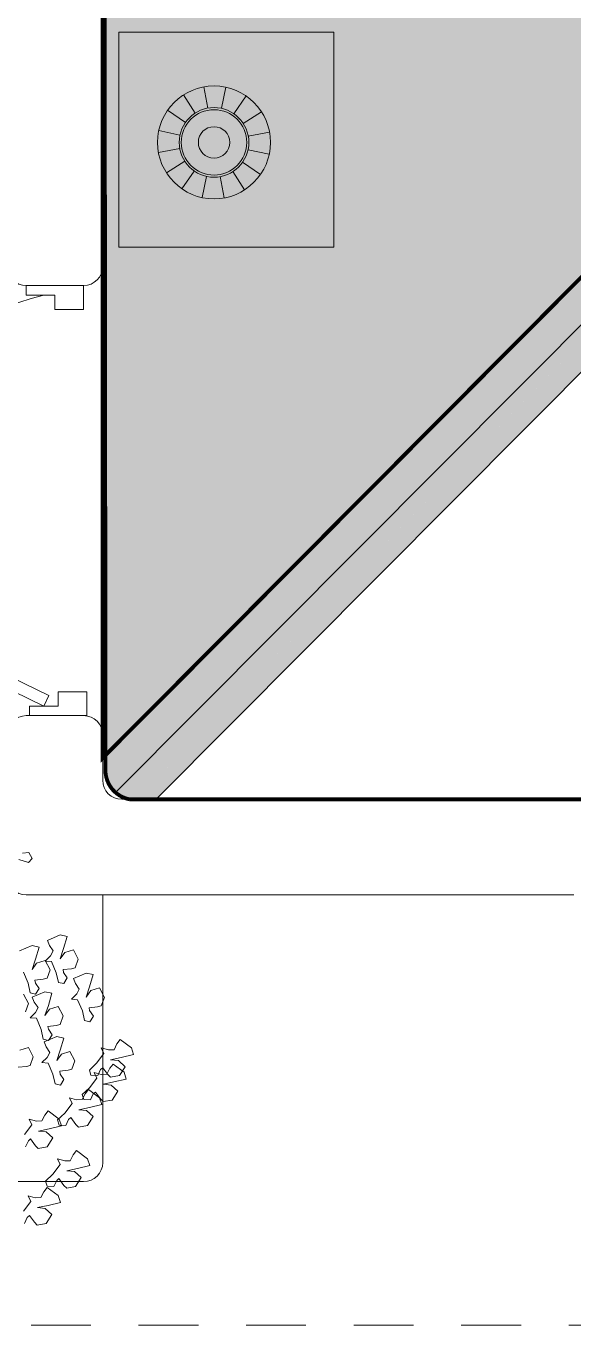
# Model space of a CAD drawing. Header units: metres. Extents: x 8 to 2416, y -346 to 476.
# Drawn here: x 223.951 to 225.096, y -116.551 to -113.833 of the extents above; entities that cross this region are included whole.
import ezdxf

# ---------------------------------------------------------------- set-up
doc = ezdxf.new("R2010")
doc.units = ezdxf.units.M
doc.linetypes.add('0', pattern=[0])
doc.linetypes.add('HIDDEN2', pattern=[0.1875, 0.125, -0.0625])
doc.layers.get('0').update_dxf_attribs({"color": 250, "linetype": '0', "lineweight": 20})
for name, color, linetype, lineweight in [('A-DOOR', 35, 'Continuous', 5), ('A-WALL', 250, 'Continuous', 20), ('ARBOLES', 86, 'Continuous', 0), ('baños', 140, 'Continuous', 0), ('MOBILIARIOS', 252, 'Continuous', 0), ('muros bajitos', 252, 'Continuous', 5), ('PLAFON', 253, 'Continuous', 5), ('PLAFON-MADERA', 33, 'Continuous', 5)]:
    doc.layers.add(name, color=color, linetype=linetype, lineweight=lineweight)
doc.layers.add('Techos 1', color=7, linetype='HIDDEN2', lineweight=9, true_color=0x42391a)
doc.styles.get("Standard").update_dxf_attribs({"font": 'arial.ttf', "height": 0.1875})

# ---------------------------------------------------------------- blocks, each defined once
blk = doc.blocks.new('TREES')
at = {"layer": 'ARBOLES', "color": 252, "true_color": 0x8da178}
for p, q in [((0.09027, 0.13446), (0.08564, 0.13366)), ((0.09286, 0.13046), (0.09027, 0.13446)), ((0.09055, 0.1274), (0.09286, 0.13046)), ((0.08363, 0.12886), (0.09055, 0.1274)), ((0.11789, 0.07807), (0.10928, 0.07333)), ((0.12298, 0.07743), (0.11789, 0.07807)), ((0.12121, 0.0686), (0.12298, 0.07743)), ((0.09863, 0.06869), (0.09001, 0.06395)), ((0.10372, 0.06805), (0.09863, 0.06869)), ((0.10194, 0.05922), (0.10372, 0.06805)), ((0.10928, 0.07333), (0.11102, 0.06989)), ((0.11102, 0.06989), (0.11402, 0.06628)), ((0.11402, 0.06628), (0.11254, 0.0626)), ((0.1195, 0.06106), (0.12121, 0.0686)), ((0.12234, 0.06589), (0.1195, 0.06106)), ((0.12826, 0.06836), (0.12234, 0.06589)), ((0.13238, 0.06204), (0.12826, 0.06836)), ((0.10024, 0.05169), (0.10194, 0.05922)), ((0.10307, 0.05652), (0.10024, 0.05169)), ((0.109, 0.05899), (0.10307, 0.05652)), ((0.11312, 0.05266), (0.109, 0.05899)), ((0.11254, 0.0626), (0.1091, 0.0585)), ((0.1091, 0.0585), (0.11358, 0.05859)), ((0.11358, 0.05859), (0.11766, 0.05097)), ((0.12814, 0.05482), (0.13075, 0.0558)), ((0.13075, 0.0558), (0.13238, 0.06204)), ((0.09431, 0.04922), (0.09839, 0.04159)), ((0.10887, 0.04545), (0.11149, 0.04642)), ((0.11149, 0.04642), (0.11312, 0.05266)), ((0.11766, 0.05097), (0.11986, 0.04424)), ((0.1223, 0.05363), (0.12814, 0.05482)), ((0.12282, 0.05162), (0.1223, 0.05363)), ((0.12583, 0.04801), (0.12282, 0.05162)), ((0.12366, 0.04377), (0.12583, 0.04801)), ((0.13893, 0.05273), (0.13031, 0.04799)), ((0.13031, 0.04799), (0.13205, 0.04455)), ((0.14402, 0.05209), (0.13893, 0.05273)), ((0.14224, 0.04326), (0.14402, 0.05209)), ((0.09839, 0.04159), (0.10059, 0.03487)), ((0.10303, 0.04425), (0.10887, 0.04545)), ((0.10355, 0.04225), (0.10303, 0.04425)), ((0.10656, 0.03864), (0.10355, 0.04225)), ((0.10439, 0.03439), (0.10656, 0.03864)), ((0.11986, 0.04424), (0.12366, 0.04377)), ((0.13357, 0.03726), (0.13013, 0.03316)), ((0.13205, 0.04455), (0.13506, 0.04094)), ((0.13506, 0.04094), (0.13357, 0.03726)), ((0.14054, 0.03572), (0.14224, 0.04326)), ((0.14337, 0.04055), (0.14054, 0.03572)), ((0.1493, 0.04302), (0.14337, 0.04055)), ((0.15342, 0.0367), (0.1493, 0.04302)), ((0.09997, 0.0273), (0.09584, 0.03363)), ((0.10059, 0.03487), (0.10439, 0.03439)), ((0.1109, 0.03676), (0.10228, 0.03202)), ((0.10228, 0.03202), (0.10402, 0.02859)), ((0.10402, 0.02859), (0.10703, 0.02498)), ((0.11598, 0.03612), (0.1109, 0.03676)), ((0.11421, 0.02729), (0.11598, 0.03612)), ((0.13013, 0.03316), (0.13461, 0.03325)), ((0.13461, 0.03325), (0.13869, 0.02563)), ((0.14333, 0.02829), (0.14917, 0.02948)), ((0.14385, 0.02628), (0.14333, 0.02829)), ((0.14917, 0.02948), (0.15179, 0.03046)), ((0.15179, 0.03046), (0.15342, 0.0367)), ((0.09833, 0.02106), (0.09997, 0.0273)), ((0.10554, 0.0213), (0.1021, 0.0172)), ((0.10703, 0.02498), (0.10554, 0.0213)), ((0.1125, 0.01976), (0.11421, 0.02729)), ((0.11534, 0.02459), (0.1125, 0.01976)), ((0.12126, 0.02706), (0.11534, 0.02459)), ((0.12538, 0.02073), (0.12126, 0.02706)), ((0.12375, 0.01449), (0.12538, 0.02073)), ((0.13869, 0.02563), (0.14089, 0.0189)), ((0.14089, 0.0189), (0.14469, 0.01843)), ((0.14686, 0.02267), (0.14385, 0.02628)), ((0.14469, 0.01843), (0.14686, 0.02267)), ((0.1021, 0.0172), (0.10658, 0.01729)), ((0.10658, 0.01729), (0.11066, 0.00966)), ((0.11066, 0.00966), (0.11286, 0.00294)), ((0.1153, 0.01232), (0.12114, 0.01352)), ((0.11582, 0.01032), (0.1153, 0.01232)), ((0.11883, 0.00671), (0.11582, 0.01032)), ((0.12114, 0.01352), (0.12375, 0.01449)), ((0.11286, 0.00294), (0.11666, 0.00246)), ((0.12228, 0.00578), (0.11366, 0.00104)), ((0.11366, 0.00104), (0.1154, -0.0024)), ((0.11666, 0.00246), (0.11883, 0.00671)), ((0.12737, 0.00514), (0.12228, 0.00578)), ((0.12559, -0.00369), (0.12737, 0.00514)), ((0.1546, 0.00056), (0.15691, -0.00328)), ((0.15987, -0.00037), (0.1546, 0.00056)), ((0.1638, 0.00018), (0.15987, -0.00037)), ((0.16542, 0.00459), (0.1638, 0.00018)), ((0.16753, 0.00781), (0.16542, 0.00459)), ((0.17594, 0.00272), (0.16753, 0.00781)), ((0.17793, -0.00201), (0.17594, 0.00272)), ((0.10286, -0.00393), (0.09694, -0.0064)), ((0.10698, -0.01025), (0.10286, -0.00393)), ((0.1154, -0.0024), (0.11841, -0.00601)), ((0.11841, -0.00601), (0.11692, -0.00969)), ((0.12389, -0.01123), (0.12559, -0.00369)), ((0.12672, -0.0064), (0.12389, -0.01123)), ((0.13264, -0.00393), (0.12672, -0.0064)), ((0.13677, -0.01025), (0.13264, -0.00393)), ((0.15691, -0.00328), (0.15235, -0.01062)), ((0.16202, -0.00717), (0.16939, -0.00488)), ((0.16762, -0.00721), (0.16202, -0.00717)), ((0.17272, -0.01111), (0.16762, -0.00721)), ((0.16939, -0.00488), (0.17793, -0.00201)), ((0.0969, -0.01866), (0.10274, -0.01747)), ((0.10274, -0.01747), (0.10535, -0.01649)), ((0.10535, -0.01649), (0.10698, -0.01025)), ((0.11692, -0.00969), (0.11348, -0.01379)), ((0.11348, -0.01379), (0.11796, -0.0137)), ((0.11796, -0.0137), (0.12204, -0.02132)), ((0.12668, -0.01866), (0.13252, -0.01747)), ((0.13252, -0.01747), (0.13514, -0.01649)), ((0.13514, -0.01649), (0.13677, -0.01025)), ((0.15235, -0.01062), (0.14763, -0.01589)), ((0.14763, -0.01589), (0.14912, -0.01942)), ((0.1511, -0.01728), (0.15341, -0.02112)), ((0.15637, -0.01821), (0.1511, -0.01728)), ((0.15388, -0.01917), (0.1555, -0.01477)), ((0.1555, -0.01477), (0.15698, -0.01331)), ((0.1603, -0.01766), (0.15637, -0.01821)), ((0.15698, -0.01331), (0.16093, -0.01777)), ((0.16192, -0.01325), (0.1603, -0.01766)), ((0.16093, -0.01777), (0.16308, -0.01955)), ((0.16403, -0.01003), (0.16192, -0.01325)), ((0.16308, -0.01955), (0.1693, -0.01784)), ((0.17244, -0.01512), (0.16403, -0.01003)), ((0.1693, -0.01784), (0.17272, -0.01111)), ((0.17443, -0.01985), (0.17244, -0.01512)), ((0.12204, -0.02132), (0.12424, -0.02804)), ((0.1272, -0.02067), (0.12668, -0.01866)), ((0.13021, -0.02428), (0.1272, -0.02067)), ((0.12804, -0.02852), (0.13021, -0.02428)), ((0.15341, -0.02112), (0.14885, -0.02846)), ((0.14912, -0.01942), (0.15388, -0.01917)), ((0.15852, -0.02502), (0.1659, -0.02272)), ((0.16412, -0.02505), (0.15852, -0.02502)), ((0.16922, -0.02895), (0.16412, -0.02505)), ((0.1659, -0.02272), (0.17443, -0.01985)), ((0.12424, -0.02804), (0.12804, -0.02852)), ((0.13533, -0.037), (0.13765, -0.04084)), ((0.1406, -0.03793), (0.13533, -0.037)), ((0.14885, -0.02846), (0.14413, -0.03373)), ((0.14413, -0.03373), (0.14562, -0.03726)), ((0.14615, -0.03297), (0.14453, -0.03737)), ((0.14562, -0.03726), (0.15038, -0.03701)), ((0.14826, -0.02975), (0.14615, -0.03297)), ((0.15667, -0.03484), (0.14826, -0.02975)), ((0.15038, -0.03701), (0.152, -0.03261)), ((0.152, -0.03261), (0.15348, -0.03115)), ((0.15348, -0.03115), (0.15743, -0.03561)), ((0.15866, -0.03956), (0.15667, -0.03484)), ((0.15743, -0.03561), (0.15958, -0.03739)), ((0.15958, -0.03739), (0.1658, -0.03568)), ((0.1658, -0.03568), (0.16922, -0.02895)), ((0.13765, -0.04084), (0.13308, -0.04818)), ((0.14453, -0.03737), (0.1406, -0.03793)), ((0.14275, -0.04473), (0.15013, -0.04244)), ((0.14835, -0.04477), (0.14275, -0.04473)), ((0.15345, -0.04866), (0.14835, -0.04477)), ((0.15013, -0.04244), (0.15866, -0.03956)), ((0.10816, -0.05484), (0.11048, -0.05868)), ((0.11343, -0.05577), (0.10816, -0.05484)), ((0.11737, -0.05521), (0.11343, -0.05577)), ((0.11899, -0.05081), (0.11737, -0.05521)), ((0.12109, -0.04759), (0.11899, -0.05081)), ((0.1295, -0.05268), (0.12109, -0.04759)), ((0.13308, -0.04818), (0.12836, -0.05344)), ((0.12836, -0.05344), (0.12985, -0.05698)), ((0.1315, -0.0574), (0.1295, -0.05268)), ((0.13461, -0.05673), (0.13623, -0.05232)), ((0.13623, -0.05232), (0.13771, -0.05087)), ((0.13771, -0.05087), (0.14166, -0.05533)), ((0.14166, -0.05533), (0.14381, -0.05711)), ((0.14381, -0.05711), (0.15004, -0.0554)), ((0.15004, -0.0554), (0.15345, -0.04866)), ((0.11048, -0.05868), (0.10592, -0.06602)), ((0.11558, -0.06257), (0.12296, -0.06028)), ((0.12118, -0.06261), (0.11558, -0.06257)), ((0.12628, -0.06651), (0.12118, -0.06261)), ((0.12296, -0.06028), (0.1315, -0.0574)), ((0.12985, -0.05698), (0.13461, -0.05673)), ((0.10744, -0.07457), (0.10906, -0.07016)), ((0.10906, -0.07016), (0.11054, -0.06871)), ((0.11054, -0.06871), (0.11449, -0.07317)), ((0.11449, -0.07317), (0.11665, -0.07495)), ((0.11665, -0.07495), (0.12287, -0.07324)), ((0.12287, -0.07324), (0.12628, -0.06651)), ((0.14388, -0.07387), (0.14177, -0.07709)), ((0.15229, -0.07896), (0.14388, -0.07387)), ((0.13095, -0.08113), (0.13326, -0.08496)), ((0.13622, -0.08205), (0.13095, -0.08113)), ((0.14015, -0.0815), (0.13622, -0.08205)), ((0.14177, -0.07709), (0.14015, -0.0815)), ((0.15428, -0.08369), (0.15229, -0.07896)), ((0.1287, -0.09231), (0.12398, -0.09757)), ((0.13326, -0.08496), (0.1287, -0.09231)), ((0.13837, -0.08886), (0.14574, -0.08657)), ((0.14397, -0.0889), (0.13837, -0.08886)), ((0.14907, -0.09279), (0.14397, -0.0889)), ((0.14574, -0.08657), (0.15428, -0.08369)), ((0.12398, -0.09757), (0.12547, -0.1011)), ((0.12547, -0.1011), (0.13023, -0.10086)), ((0.13023, -0.10086), (0.13185, -0.09645)), ((0.13185, -0.09645), (0.13333, -0.09499)), ((0.13333, -0.09499), (0.13728, -0.09945)), ((0.13728, -0.09945), (0.13943, -0.10123)), ((0.13943, -0.10123), (0.14565, -0.09953)), ((0.14565, -0.09953), (0.14907, -0.09279)), ((0.11255, -0.10929), (0.11486, -0.11312)), ((0.11782, -0.11022), (0.11255, -0.10929)), ((0.12175, -0.10966), (0.11782, -0.11022)), ((0.12337, -0.10525), (0.12175, -0.10966)), ((0.12548, -0.10203), (0.12337, -0.10525)), ((0.13389, -0.10712), (0.12548, -0.10203)), ((0.13588, -0.11185), (0.13389, -0.10712)), ((0.11486, -0.11312), (0.1103, -0.12047)), ((0.11997, -0.11702), (0.12734, -0.11473)), ((0.12557, -0.11706), (0.11997, -0.11702)), ((0.13067, -0.12095), (0.12557, -0.11706)), ((0.12734, -0.11473), (0.13588, -0.11185)), ((0.11183, -0.12902), (0.11345, -0.12461)), ((0.11345, -0.12461), (0.11493, -0.12316)), ((0.11493, -0.12316), (0.11888, -0.12762)), ((0.11888, -0.12762), (0.12103, -0.12939)), ((0.12103, -0.12939), (0.12725, -0.12769)), ((0.12725, -0.12769), (0.13067, -0.12095))]:
    blk.add_line(p, q, dxfattribs=at)
blk = doc.blocks.new('A$Cb50f4bf1')
at = {"layer": 'MOBILIARIOS'}
for p, q in [((0.45, 0.45), (0, 0.45)), ((0, 0.45), (0, 0)), ((0.45, 0), (0.45, 0.45)), ((0.2058, 0.3663), (0.2154, 0.322)), ((0.2519, 0.3671), (0.2438, 0.3224)), ((0.1635, 0.348), (0.1893, 0.3107)), ((0.2948, 0.3501), (0.2703, 0.312)), ((0.1314, 0.3148), (0.1695, 0.2902)), ((0.328, 0.318), (0.2907, 0.2922)), ((0.1144, 0.2719), (0.1591, 0.2638)), ((0.3463, 0.2757), (0.302, 0.2661)), ((0.1152, 0.2258), (0.1595, 0.2353)), ((0.3471, 0.2296), (0.3025, 0.2377)), ((0.1335, 0.1834), (0.1708, 0.2092)), ((0.2981, 0.1535), (0.2723, 0.1908)), ((0.3301, 0.1867), (0.292, 0.2112)), ((0.1667, 0.1514), (0.1913, 0.1895)), ((0.2096, 0.1344), (0.2177, 0.179)), ((0.2557, 0.1352), (0.2462, 0.1795)), ((0, 0), (0.45, 0))]:
    blk.add_line(p, q, dxfattribs=at)
for radius in [0.1182, 0.0729, 0.0684, 0.0328]:
    blk.add_circle((0.2308, 0.2507), radius, dxfattribs=at)
blk = doc.blocks.new('P90')
at = {"layer": 'A-DOOR'}
for p, q in [((-0.0476, -0.8576), (0.6364, -0.5264)), ((0.5843, -0.5517), (0.58, -0.5427)), ((0.5992, -0.5445), (0.5949, -0.5355)), ((0.6473, -0.5489), (0.6364, -0.5264)), ((-0.0368, -0.88), (0.6473, -0.5489)), ((0.6101, -0.5669), (0.6144, -0.5759)), ((0.5952, -0.5741), (0.5995, -0.5831)), ((-0.0368, -0.88), (-0.0476, -0.8576))]:
    blk.add_line(p, q, dxfattribs=at)
for points in [[(-0.06, -0.02), (-0.06, -0.05), (-0.12, -0.05), (-0.12, 0), (0, 0), (0, -0.02)], [(-0.0668, -0.88), (-0.0668, -0.85), (-0.1268, -0.85), (-0.1268, -0.9), (-0.0068, -0.9), (-0.0068, -0.88)]]:
    blk.add_lwpolyline(points, close=True, dxfattribs=at)
blk.add_arc((-0.3259, -1.105), 1.1228, 31.0139, 75.0797, dxfattribs=at)
for points in [[(0.5812, -0.5096), (0.5857, -0.5096), (0.5933, -0.5141), (0.5977, -0.5218), (0.5977, -0.5306), (0.5933, -0.5383), (0.5856, -0.5427), (0.5767, -0.5427), (0.5691, -0.5383), (0.5647, -0.5306), (0.5647, -0.5217), (0.5691, -0.514), (0.5768, -0.5096), (0.5812, -0.5096)], [(0.6133, -0.5758), (0.6177, -0.5758), (0.6254, -0.5803), (0.6298, -0.5879), (0.6298, -0.5968), (0.6253, -0.6045), (0.6176, -0.6089), (0.6088, -0.6089), (0.6011, -0.6044), (0.5967, -0.5967), (0.5967, -0.5879), (0.6011, -0.5802), (0.6088, -0.5758), (0.6133, -0.5758)]]:
    blk.add_open_spline(points, degree=2, dxfattribs=at)
blk = doc.blocks.new('PL BASE 2N NASAS 09')
at = {"layer": 'A-WALL'}
for p, q in [((174.1475, -23.8967), (174.1475, -20.5758)), ((173.9875, -23.9367), (174.1075, -23.9367)), ((173.9875, -24.8367), (174.1075, -24.8367)), ((174.1475, -24.8767), (174.1475, -24.9717)), ((175.1326, -25.0117), (174.1875, -25.0117)), ((175.1326, -25.2117), (173.9875, -25.2117))]:
    blk.add_line(p, q, dxfattribs=at)
for centre, start, end in [((173.9875, -23.8967), 180, 270), ((174.1075, -23.8967), 270, 0), ((173.9875, -24.8767), 90, 180), ((174.1075, -24.8767), 0, 90), ((174.1875, -24.9717), 180, 270), ((173.9875, -25.1717), 180, 270)]:
    blk.add_arc(centre, 0.04, start, end, dxfattribs=at)
at = {"layer": 'muros bajitos'}
for p, q in [((174.1475, -25.2117), (174.1475, -25.7717)), ((174.1075, -25.8117), (171.8875, -25.8117))]:
    blk.add_line(p, q, dxfattribs=at)
blk.add_arc((174.1075, -25.7717), 0.04, 270, 0, dxfattribs=at)
at = {"layer": 'Techos 1'}
blk.add_line((160.0475, -26.1117), (185.4975, -26.1117), dxfattribs=at)
at = {"layer": 'A-DOOR', "xscale": -1}
blk.add_blockref('P90', (173.9875, -23.9367), dxfattribs=at)
at = {"layer": 'baños', "linetype": 'Continuous', "flags": 8}
for tag, p in [('MODELNUMBER', (167.1329, -5.6306, 0)), ('TRADENAME', (167.1329, -5.6307, 0)), ('PRODUCT', (167.1329, -5.6307, 0)), ('MATERIAL', (167.1329, -5.6307, 0)), ('MODELNUMBER', (168.3076, -5.6306, 0)), ('TRADENAME', (168.3076, -5.6307, 0)), ('PRODUCT', (168.3076, -5.6307, 0)), ('MATERIAL', (168.3076, -5.6307, 0))]:
    blk.add_attdef(tag, p, '', height=0.0000254, rotation=180.0001, dxfattribs=at)
blk = doc.blocks.new('PL MUEBLES 2N NASAS 09')
blk.add_blockref('PL BASE 2N NASAS 09', (49.9143, 62.717))
at = {"layer": 'ARBOLES', "xscale": 2.935254890295517, "yscale": 2.935254890295517, "zscale": 2.935254890295517, "rotation": 354.6252016265699}
blk.add_blockref('TREES', (223.6068, 37.2258), dxfattribs=at)
at = {"layer": 'MOBILIARIOS', "xscale": -1, "rotation": 90.00000000000007}
blk.add_blockref('A$Cb50f4bf1', (224.5453, 39.3106), dxfattribs=at)

msp = doc.modelspace()

# ---------------------------------------------------------------- hatches: boundary and pattern name
at = {"layer": 'PLAFON', "transparency": 33554477}
h = msp.add_hatch(color=256, dxfattribs=at)
h.dxf.hatch_style = 1
h.paths.add_polyline_path([(224.11182, -115.36426), (224.11182, -109.94971), (226.66683, -112.50471), (226.66515, -112.79849)])
at = {"layer": 'PLAFON-MADERA', "transparency": 33554551}
h = msp.add_hatch(color=256, dxfattribs=at)
h.dxf.hatch_style = 1
h.set_gradient(color1=(171, 133, 95), color2=(171, 133, 95))
edge = h.paths.add_edge_path()
edge.add_line((226.73514, -112.82743), (224.18182, -115.45074))
edge.add_arc((224.18182, -115.38074), 0.07, 180, 270, ccw=False)
edge.add_line((224.11182, -115.38074), (224.11182, -115.36428))
edge.add_line((224.11182, -115.36428), (226.66515, -112.79851))
edge.add_line((226.66515, -112.79851), (226.66683, -112.50474))
edge.add_line((226.66683, -112.50474), (224.11182, -109.94973))
edge.add_line((224.11182, -109.94973), (224.11182, -109.92074))
edge.add_line((224.11182, -109.92074), (226.73646, -112.47537))
edge.add_line((226.73646, -112.47537), (226.73514, -112.82743))
edge = h.paths.add_edge_path()
edge.add_line((226.80515, -112.79499), (229.36182, -115.34258))
edge.add_line((229.36182, -115.34258), (229.36182, -115.38074))
edge.add_line((229.36182, -115.38074), (226.73515, -112.82407))
edge.add_line((226.73515, -112.82407), (226.73645, -112.47612))
edge.add_line((226.73645, -112.47612), (229.36182, -109.85074))
edge.add_line((229.36182, -109.85074), (229.29182, -109.85074))
edge.add_arc((229.29182, -109.92074), 0.07, 0, 90, ccw=False)
edge.add_line((229.36182, -109.92074), (229.36182, -109.94973))
edge.add_line((229.36182, -109.94973), (226.80683, -112.50474))
edge.add_line((226.80683, -112.50474), (226.80515, -112.79499))
edge = h.paths.add_edge_path()
edge.add_arc((229.29182, -115.38074), 0.07, 270, 360, ccw=False)
edge.add_line((229.29182, -115.45074), (229.27203, -115.45074))
edge.add_line((229.27203, -115.45074), (226.73705, -112.92473))
edge.add_line((226.73705, -112.92473), (224.22331, -115.45074))
edge.add_line((224.22331, -115.45074), (224.18182, -115.45074))
edge.add_line((224.18182, -115.45074), (226.73682, -112.82574))
edge.add_line((226.73682, -112.82574), (229.36182, -115.38074))
edge = h.paths.add_edge_path()
edge.add_line((226.73683, -112.47574), (224.11182, -109.92074))
edge.add_arc((224.18182, -109.92074), 0.07, 90.00001, 179.99998, ccw=False)
edge.add_line((224.18182, -109.85074), (224.21082, -109.85074))
edge.add_line((224.21082, -109.85074), (226.73683, -112.37675))
edge.add_line((226.73683, -112.37675), (229.26283, -109.85074))
edge.add_line((229.26283, -109.85074), (229.36182, -109.85074))
edge.add_line((229.36182, -109.85074), (226.73683, -112.47574))

# ---------------------------------------------------------------- linework, layer by layer
at = {"layer": 'PLAFON', "const_width": 0.008}
msp.add_lwpolyline([(224.11182, -115.36426), (224.11182, -109.94971), (226.66683, -112.50471), (226.66515, -112.79849), (224.11182, -115.36426)], dxfattribs=at)
at = {"layer": 'PLAFON-MADERA'}
for p, q in [((224.11182, -115.36428), (226.66515, -112.79851)), ((224.13906, -115.43615), (226.73682, -112.82574)), ((224.22331, -115.45074), (226.73705, -112.92473))]:
    msp.add_line(p, q, dxfattribs=at)
at = {"layer": 'PLAFON-MADERA', "const_width": 0.008}
msp.add_lwpolyline([(224.11768, -115.39486, 0.3383899), (224.16768, -115.45071), (229.29182, -115.45071, 0.4082526), (229.36182, -115.38071), (229.36182, -109.92071, 0.4142136), (229.29182, -109.85071), (224.16768, -109.85071, 0.337561), (224.11183, -109.91975)], format="xyb", close=True, dxfattribs=at)

# ---------------------------------------------------------------- block references
msp.add_blockref('PL MUEBLES 2N NASAS 09', (0.05, -153.15602))

doc.saveas('drawing.dxf')
